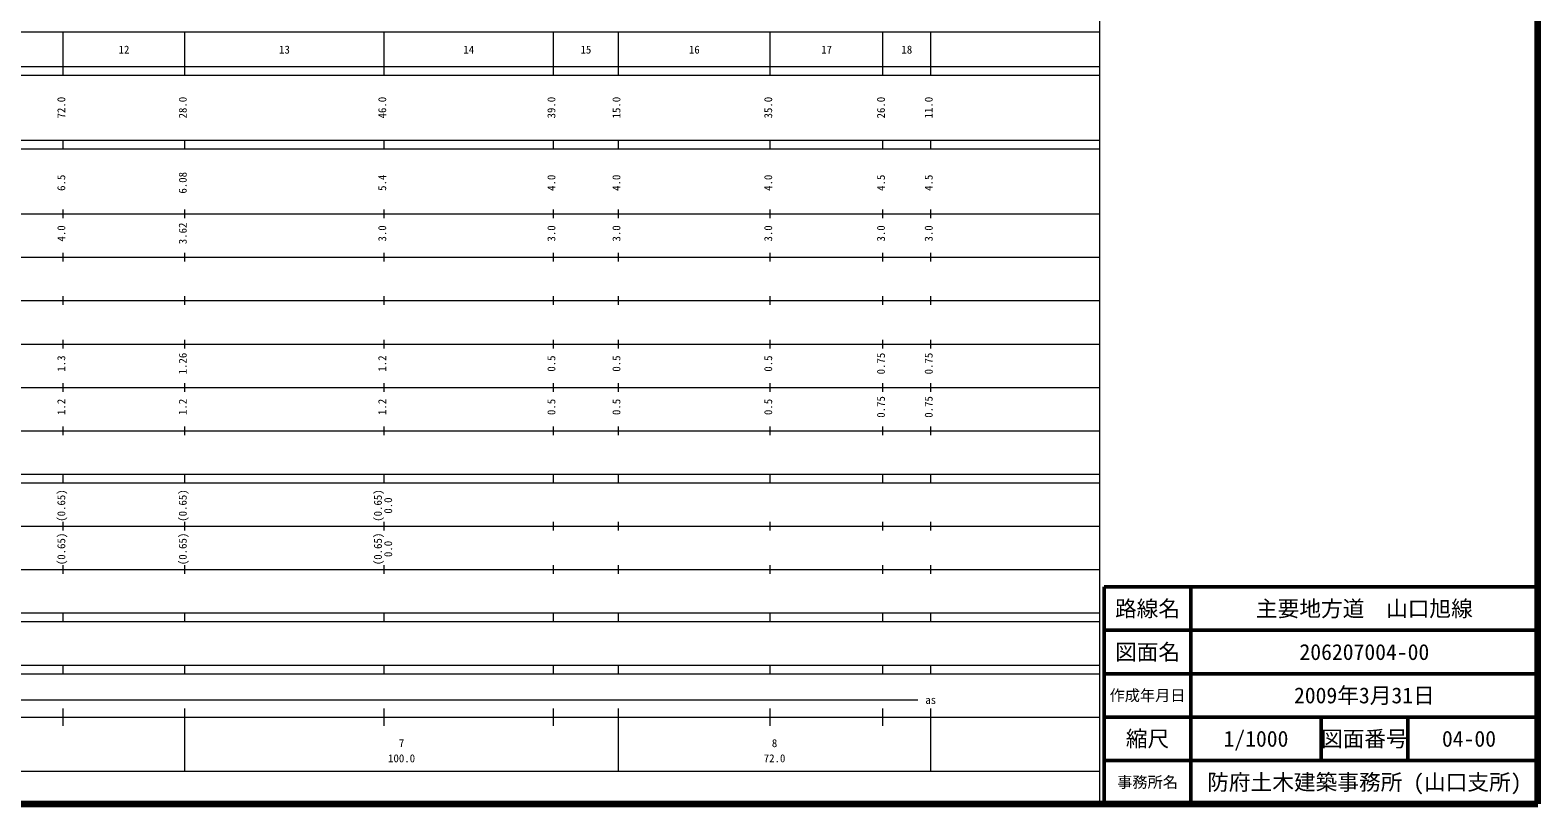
# Model space of a CAD drawing. Units: millimetres on the paper, enlarged 1000 times. Extents: x 40000 to 680000, y 20000 to 380000.
# Drawn here: x 332357 to 680000, y 20000 to 198357 of the extents above; entities that cross this region are included whole.
import ezdxf
from ezdxf.enums import TextEntityAlignment as Align

# ---------------------------------------------------------------- set-up
doc = ezdxf.new("R2010")
doc.units = ezdxf.units.MM
doc.header["$LTSCALE"] = 1000
for name, color, linetype, lineweight in [('M-TTL', 2, 'Continuous', 140), ('M-TTL-BAND', 7, 'Continuous', 13), ('M-TTL-FRAM', 2, 'Continuous', 50), ('M-TTL-LINE', 7, 'Continuous', 50)]:
    doc.layers.add(name, color=color, linetype=linetype, lineweight=lineweight)
doc.layers.add('M-TTL-TXT', color=7, linetype='Continuous')
doc.styles.add('ＭＳ ゴシック', font='')
doc.styles.get('ＭＳ ゴシック').set_extended_font_data('MS Gothic')

msp = doc.modelspace()

# ---------------------------------------------------------------- linework, layer by layer
at = {"layer": 'M-TTL'}
for p, q in [((680000, 20000), (680000, 380000)), ((40000, 20000), (680000, 20000))]:
    msp.add_line(p, q, dxfattribs=at)
at = {"layer": 'M-TTL-BAND'}
for p, q in [((579000, 20000), (579000, 370000)), ((68000, 198000), (579000, 198000)), ((340000, 188000), (340000, 198000)), ((368000, 188000), (368000, 198000)), ((414000, 188000), (414000, 198000)), ((453000, 188000), (453000, 198000)), ((468000, 188000), (468000, 198000)), ((503000, 188000), (503000, 198000)), ((529000, 188000), (529000, 198000)), ((540000, 188000), (540000, 198000)), ((40000, 190000), (579000, 190000)), ((40000, 188000), (579000, 188000)), ((40000, 173000), (579000, 173000)), ((40000, 171000), (579000, 171000)), ((340000, 171000), (340000, 173000)), ((368000, 171000), (368000, 173000)), ((414000, 171000), (414000, 173000)), ((453000, 171000), (453000, 173000)), ((468000, 171000), (468000, 173000)), ((503000, 171000), (503000, 173000)), ((529000, 171000), (529000, 173000)), ((540000, 171000), (540000, 173000)), ((340000, 155000), (340000, 157000)), ((368000, 155000), (368000, 157000)), ((414000, 155000), (414000, 157000)), ((453000, 155000), (453000, 157000)), ((468000, 155000), (468000, 157000)), ((503000, 155000), (503000, 157000)), ((529000, 155000), (529000, 157000)), ((540000, 155000), (540000, 157000)), ((40000, 156000), (579000, 156000)), ((340000, 145000), (340000, 147000)), ((368000, 145000), (368000, 147000)), ((414000, 145000), (414000, 147000)), ((453000, 145000), (453000, 147000)), ((468000, 145000), (468000, 147000)), ((503000, 145000), (503000, 147000)), ((529000, 145000), (529000, 147000)), ((540000, 145000), (540000, 147000)), ((46000, 146000), (579000, 146000)), ((52000, 136000), (579000, 136000)), ((340000, 135000), (340000, 137000)), ((368000, 135000), (368000, 137000)), ((414000, 135000), (414000, 137000)), ((453000, 135000), (453000, 137000)), ((468000, 135000), (468000, 137000)), ((503000, 135000), (503000, 137000)), ((529000, 135000), (529000, 137000)), ((540000, 135000), (540000, 137000)), ((46000, 126000), (579000, 126000)), ((340000, 125000), (340000, 127000)), ((368000, 125000), (368000, 127000)), ((414000, 125000), (414000, 127000)), ((453000, 125000), (453000, 127000)), ((468000, 125000), (468000, 127000)), ((503000, 125000), (503000, 127000)), ((529000, 125000), (529000, 127000)), ((540000, 125000), (540000, 127000)), ((52000, 116000), (579000, 116000)), ((340000, 115000), (340000, 117000)), ((368000, 115000), (368000, 117000)), ((414000, 115000), (414000, 117000)), ((453000, 115000), (453000, 117000)), ((468000, 115000), (468000, 117000)), ((503000, 115000), (503000, 117000)), ((529000, 115000), (529000, 117000)), ((540000, 115000), (540000, 117000)), ((46000, 106000), (579000, 106000)), ((340000, 105000), (340000, 107000)), ((368000, 105000), (368000, 107000)), ((414000, 105000), (414000, 107000)), ((453000, 105000), (453000, 107000)), ((468000, 105000), (468000, 107000)), ((503000, 105000), (503000, 107000)), ((529000, 105000), (529000, 107000)), ((540000, 105000), (540000, 107000)), ((40000, 96000), (579000, 96000)), ((40000, 94000), (579000, 94000)), ((340000, 94000), (340000, 96000)), ((368000, 94000), (368000, 96000)), ((414000, 94000), (414000, 96000)), ((453000, 94000), (453000, 96000)), ((468000, 94000), (468000, 96000)), ((503000, 94000), (503000, 96000)), ((529000, 94000), (529000, 96000)), ((540000, 94000), (540000, 96000)), ((49000, 84000), (579000, 84000)), ((340000, 83000), (340000, 85000)), ((368000, 83000), (368000, 85000)), ((414000, 83000), (414000, 85000)), ((453000, 83000), (453000, 85000)), ((468000, 83000), (468000, 85000)), ((503000, 83000), (503000, 85000)), ((529000, 83000), (529000, 85000)), ((540000, 83000), (540000, 85000)), ((40000, 74000), (579000, 74000)), ((340000, 73000), (340000, 75000)), ((368000, 73000), (368000, 75000)), ((414000, 73000), (414000, 75000)), ((453000, 73000), (453000, 75000)), ((468000, 73000), (468000, 75000)), ((503000, 73000), (503000, 75000)), ((529000, 73000), (529000, 75000)), ((540000, 73000), (540000, 75000)), ((40000, 64000), (579000, 64000)), ((340000, 62000), (340000, 64000)), ((368000, 62000), (368000, 64000)), ((414000, 62000), (414000, 64000)), ((453000, 62000), (453000, 64000)), ((468000, 62000), (468000, 64000)), ((503000, 62000), (503000, 64000)), ((529000, 62000), (529000, 64000)), ((540000, 62000), (540000, 64000)), ((40000, 62000), (579000, 62000)), ((40000, 52000), (579000, 52000)), ((40000, 50000), (579000, 50000)), ((340000, 50000), (340000, 52000)), ((368000, 50000), (368000, 52000)), ((414000, 50000), (414000, 52000)), ((453000, 50000), (453000, 52000)), ((468000, 50000), (468000, 52000)), ((503000, 50000), (503000, 52000)), ((529000, 50000), (529000, 52000)), ((540000, 50000), (540000, 52000)), ((71000, 44000), (537000, 44000)), ((340000, 38000), (340000, 42000)), ((368000, 27500), (368000, 42000)), ((414000, 38000), (414000, 42000)), ((453000, 38000), (453000, 42000)), ((468000, 27500), (468000, 42000)), ((503000, 38000), (503000, 42000)), ((529000, 38000), (529000, 42000)), ((540000, 27500), (540000, 42000)), ((40000, 40000), (579000, 40000)), ((68000, 27500), (579000, 27500))]:
    msp.add_line(p, q, dxfattribs=at)
at = {"layer": 'M-TTL-FRAM'}
for p, q in [((680000, 70000), (580000, 70000)), ((580000, 70000), (580000, 20000))]:
    msp.add_line(p, q, dxfattribs=at)
at = {"layer": 'M-TTL-LINE'}
for p, q in [((600000, 70000), (600000, 20000)), ((680000, 60000), (580000, 60000)), ((680000, 50000), (580000, 50000)), ((680000, 40000), (580000, 40000)), ((630000, 40000), (630000, 30000)), ((650000, 40000), (650000, 30000)), ((680000, 30000), (580000, 30000))]:
    msp.add_line(p, q, dxfattribs=at)

# ---------------------------------------------------------------- texts
at = {"layer": 'M-TTL-BAND', "style": 'ＭＳ ゴシック'}
for s, p in [('12', (354000, 192405)), ('13', (391000, 192405)), ('14', (433500, 192405)), ('15', (460500, 192405)), ('16', (485500, 192405)), ('17', (516000, 192405)), ('18', (534500, 192405)), ('as', (540000, 42500)), ('7', (418000, 32523)), ('8', (504000, 32523)), ('100.0', (418000, 29033)), ('72.0', (504000, 29033))]:
    msp.add_text(s, height=1833, dxfattribs=at).set_placement(p, align=Align.BOTTOM_CENTER)
for s, p in [('72.0', (341000, 180500)), ('28.0', (369000, 180500)), ('46.0', (415000, 180500)), ('39.0', (454000, 180500)), ('15.0', (469000, 180500)), ('35.0', (504000, 180500)), ('26.0', (530000, 180500)), ('11.0', (541000, 180500)), ('6.5', (341000, 163174)), ('6.08', (369000, 163174)), ('5.4', (415000, 163174)), ('4.0', (454000, 163174)), ('4.0', (469000, 163174)), ('4.0', (504000, 163174)), ('4.5', (530000, 163174)), ('4.5', (541000, 163174)), ('4.0', (341000, 151500)), ('3.62', (369000, 151500)), ('3.0', (415000, 151500)), ('3.0', (454000, 151500)), ('3.0', (469000, 151500)), ('3.0', (504000, 151500)), ('3.0', (530000, 151500)), ('3.0', (541000, 151500)), ('1.3', (341000, 121500)), ('1.26', (369000, 121500)), ('1.2', (415000, 121500)), ('0.5', (454000, 121500)), ('0.5', (469000, 121500)), ('0.5', (504000, 121500)), ('0.75', (530000, 121500)), ('0.75', (541000, 121500)), ('1.2', (341000, 111500)), ('1.2', (369000, 111500)), ('1.2', (415000, 111500)), ('0.5', (454000, 111500)), ('0.5', (469000, 111500)), ('0.5', (504000, 111500)), ('0.75', (530000, 111500)), ('0.75', (541000, 111500)), ('(0.65)', (341000, 88764)), ('(0.65)', (369000, 88764)), ('(0.65)', (414000, 88764)), ('0.0', (416370, 88764)), ('(0.65)', (341000, 78764)), ('(0.65)', (369000, 78764)), ('(0.65)', (414000, 78764)), ('0.0', (416370, 78764))]:
    msp.add_text(s, height=1833, rotation=90, dxfattribs=at).set_placement(p, align=Align.BOTTOM_CENTER)
at = {"layer": 'M-TTL-TXT', "style": 'ＭＳ ゴシック'}
for s, height, p in [('路線名', 3666, (590000, 65000)), ('路線名', 3666, (590000, 65000)), ('主要地方道\u3000山口旭線', 3666, (640000, 65000)), ('図面名', 3666, (590000, 55000)), ('図面名', 3666, (590000, 55000)), ('206207004-00', 3666, (640000, 55000)), ('作成年月日', 2566, (590000, 45000)), ('作成年月日', 2566, (590000, 45000)), ('2009年3月31日', 3666, (640000, 45000)), ('縮尺', 3666, (590000, 35000)), ('縮尺', 3666, (590000, 35000)), ('1/1000', 3666, (615000, 35000)), ('図面番号', 3666, (640000, 35000)), ('図面番号', 3666, (640000, 35000)), ('04-00', 3666, (664125, 35000)), ('事務所名', 2566, (590000, 25000)), ('事務所名', 2566, (590000, 25000)), ('防府土木建築事務所 (山口支所)', 3666, (640000, 25000))]:
    msp.add_text(s, height=height, dxfattribs=at).set_placement(p, align=Align.MIDDLE_CENTER)

doc.saveas('drawing.dxf')
